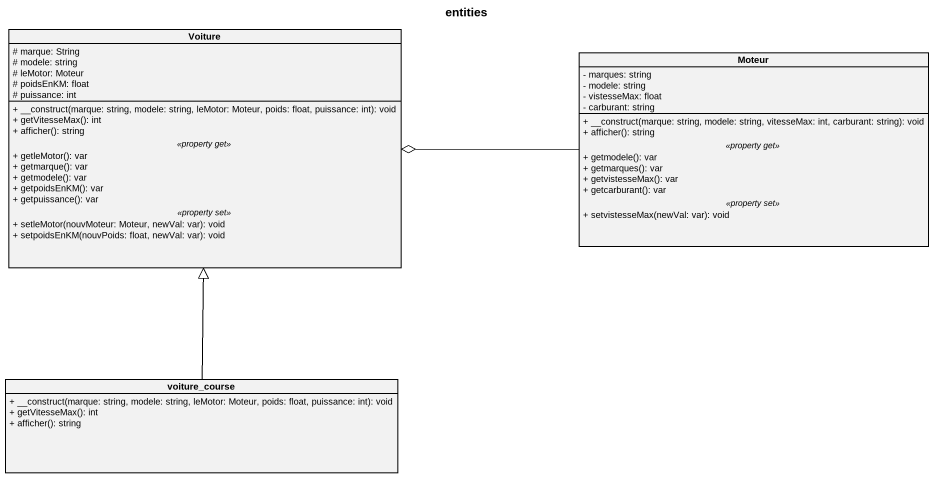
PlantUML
@startuml
title entities
hide circle
hide empty members
skinparam classAttributeIconSize 0
class Voiture {
  # marque: String
  # modele: string
  # leMotor: Moteur
  # poidsEnKM: float
  # puissance: int
  --
  + __construct(marque: string, modele: string, leMotor: Moteur, poids: float, puissance: int): void
  + getVitesseMax(): int
  + afficher(): string
  .. <<property get>> ..
  + getleMotor(): var
  + getmarque(): var
  + getmodele(): var
  + getpoidsEnKM(): var
  + getpuissance(): var
  .. <<property set>> ..
  + setleMotor(nouvMoteur: Moteur, newVal: var): void
  + setpoidsEnKM(nouvPoids: float, newVal: var): void
}
class Moteur {
  - marques: string
  - modele: string
  - vistesseMax: float
  - carburant: string
  --
  + __construct(marque: string, modele: string, vitesseMax: int, carburant: string): void
  + afficher(): string
  .. <<property get>> ..
  + getmodele(): var
  + getmarques(): var
  + getvistesseMax(): var
  + getcarburant(): var
  .. <<property set>> ..
  + setvistesseMax(newVal: var): void
}
class voiture_course {
  + __construct(marque: string, modele: string, leMotor: Moteur, poids: float, puissance: int): void
  + getVitesseMax(): int
  + afficher(): string
}
Moteur -left-o Voiture
voiture_course -up-|> Voiture
@enduml
